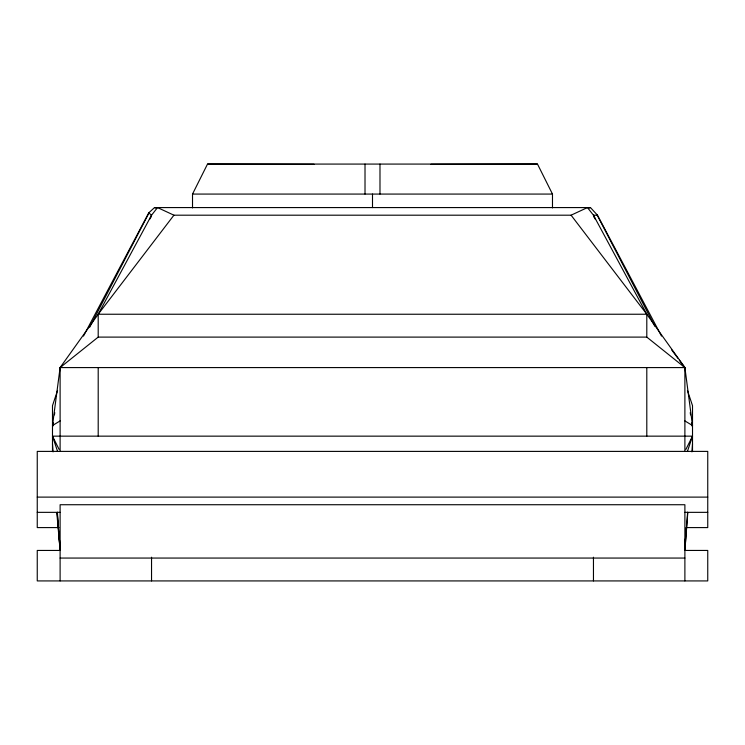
<?xml version="1.0" encoding="UTF-8"?>
<svg xmlns="http://www.w3.org/2000/svg" width="745" height="745" viewBox="0 0 745 745"><rect width="100%" height="100%" fill="white"/><g stroke="black" fill="none" stroke-linecap="round" stroke-linejoin="round"><path stroke-width="1.12" d="M59.6 540.097L60.112 550.443L37.25 550.443L37.25 580.923L707.75 580.923L707.75 550.443L684.888 550.443L685.4 538.821M685.754 530.682L685.856 528.363M687.812 512.439L684.888 550.443L685.512 537.797M685.8 532.042L685.968 528.596M684.888 550.443L687.626 512.178M691.928 451.889L692.515 443.778M52.811 426.261L53.295 422.862M54.432 414.918L54.758 412.646M57.57 390.436L52.485 405.68L52.485 451.396M150.807 217.391L151.542 215.193L157.54 207.576L173.92 215.193L571.08 215.193L587.46 207.576L593.458 215.193L646.8 314.241L684.888 367.583L692.515 425.535L684.888 420.916M687.43 451.396L692.515 436.151L52.485 436.151L57.57 451.396M149.615 219.393L151.542 215.193L148.749 212.847L154.541 207.576L590.459 207.576L597.49 215.193L661.495 336.079M192.517 207.92L192.517 194.073L207.51 164.077L537.49 164.077L552.483 194.073L552.483 207.92M685.912 449.365L692.515 436.151M89.698 327.167L148.953 213.023M83.505 336.079L148.749 212.847M60.112 420.916L52.485 425.535L60.112 367.583L98.2 314.241L151.542 215.193M60.112 451.396L60.112 367.583L98.2 337.103L98.2 314.241L173.92 215.193M62.543 365.152L60.112 367.583L684.888 367.583L684.888 451.396M588.382 208.376L590.459 207.576M430.945 164.273L537.49 164.077M192.517 194.073L552.483 194.073M594.193 217.391L593.458 215.193L597.49 215.193M98.2 314.241L646.8 314.241L646.8 337.103L684.888 367.583L679.347 360.189M98.2 337.103L646.8 337.103M37.25 497.111L707.75 497.111M37.25 512.346L60.112 512.346M684.888 512.346L707.75 512.346M58.967 527.59L37.25 527.59L37.25 451.396L707.75 451.396L707.75 527.59L686.033 527.59M60.112 558.061L684.888 558.061M207.51 164.077L314.055 164.273M154.541 207.576L156.618 208.376M682.457 365.152L684.888 367.583M571.08 215.193L646.8 314.241M671.729 350.029L677.969 358.345M597.201 215.193L654.771 326.189M52.485 436.151L59.088 449.365M593.458 215.193L595.385 219.403M687.43 390.436L692.515 405.68L692.515 451.396M690.243 412.646L690.568 414.918M691.705 422.862L692.189 426.261M56.806 512.728L60.112 550.443L57.374 512.178M57.188 512.439L60.112 550.443M52.485 443.778L53.072 451.889M684.888 580.923L684.888 504.728L60.112 504.728L60.112 580.923M646.8 367.583L646.8 436.151M593.458 557.213L593.458 580.923M379.987 164.077L379.987 194.073M372.5 194.073L372.5 207.576M365.013 164.077L365.013 194.073M151.542 557.213L151.542 580.923M98.2 367.583L98.2 436.151"/></g></svg>
